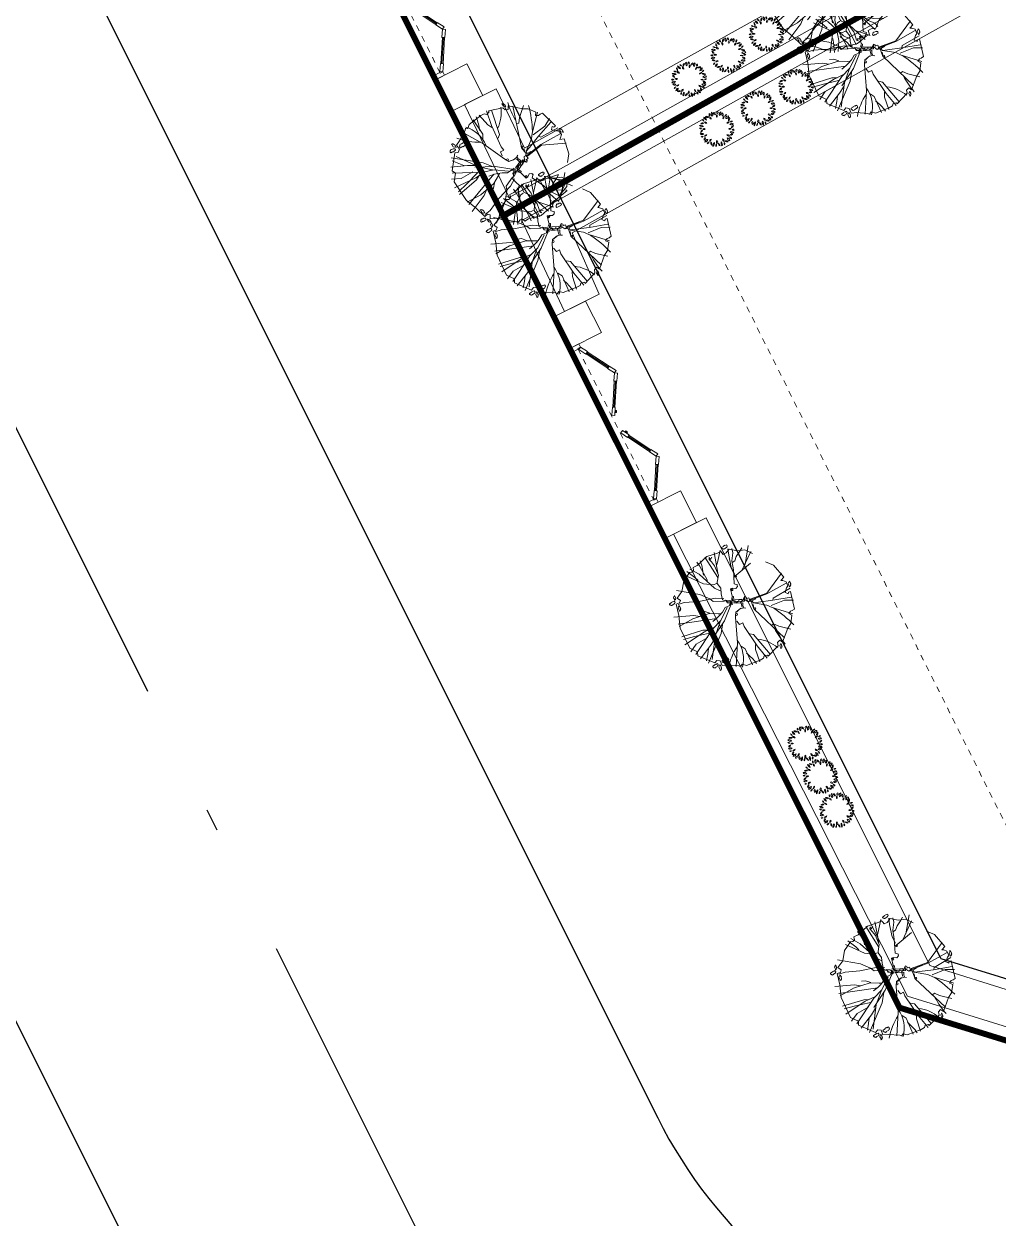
# Model space of a CAD drawing. Header units: millimetres. Extents: x 567980 to 569372, y 2065777 to 2066674.
# Drawn here: x 568931.62 to 568948.14, y 2066306.72 to 2066326.97 of the extents above; entities that cross this region are included whole.
import ezdxf

# ---------------------------------------------------------------- set-up
doc = ezdxf.new("R2010")
doc.units = ezdxf.units.MM
for name, pattern in [('ACAD_ISO10W100', [18.5, 12, -3, 0.5, -3]), ('CENTER', [3, 1.5, -0.5, 0.5, -0.5]), ('DASHDOT2', [0.5, 0.25, -0.125, 0, -0.125])]:
    doc.linetypes.add(name, pattern=pattern)
for name, color, linetype, lineweight in [('A-TUONG', 255, 'Continuous', 35), ('boDnv', 54, 'Continuous', 25), ('E- RANH GIOI', 1, 'CENTER', 13), ('i_Cay', 114, 'Continuous', 13), ('LD-CUA', 146, 'Continuous', 13), ('LD-THAY', 9, 'Continuous', 13)]:
    doc.layers.add(name, color=color, linetype=linetype, lineweight=lineweight)
for name, color, linetype in [('ChiaLo', 128, 'CENTER'), ('datOBt', 42, 'Continuous'), ('LogDg', 7, 'Continuous'), ('loKBT', 42, 'Continuous'), ('TimDg', 222, 'Continuous'), ('ViaHeS', 32, 'Continuous')]:
    doc.layers.add(name, color=color, linetype=linetype)
doc.styles.add('rms', font='romans.shx', dxfattribs={"width": 0.7, "bigfont": 'vns.shx'})
doc.linetypes.add('ADL', pattern='A,0.125,-0.15,["++",rms,S=0.5,R=0,X=0,Y=-0.2245],-1.35,1.125', length=2.75)

# ---------------------------------------------------------------- blocks, each defined once
blk = doc.blocks.new('NEN')
at = {"layer": 'boDnv', "color": 10, "linetype": 'ADL', "ltscale": 0.25}
blk.add_lwpolyline([(236.622, -34.449), (249.689, -60.576), (255.475, -62.36), (412.421, 25.215), (414.146, 31.236), (400.061, 56.783), (394.08, 58.497), (238.515, -28.308)], close=True, dxfattribs=at)
at = {"layer": 'ChiaLo', "ltscale": 5}
blk.add_lwpolyline([(407.979, 44.494), (242.267, -47.972)], dxfattribs=at)
at = {"layer": 'datOBt'}
blk.add_lwpolyline([(235.548, -34.538), (248.986, -61.406), (255.589, -63.441), (413.268, 24.543), (415.221, 31.358), (400.736, 57.63), (393.956, 59.573), (237.678, -27.63)], close=True, dxfattribs=at)
at = {"layer": 'LogDg'}
blk.add_lwpolyline([(231.455, -36.414), (244.888, -63.273, 0.427514), (255.942, -66.68), (417.372, 23.397, 0.412716), (420.48, 34.246), (405.996, 60.518, 0.415712), (395.092, 63.642), (234.712, -25.849, 0.401037)], format="xyb", close=True, dxfattribs=at)
blk.add_lwpolyline([(191.761, -50.531), (96.917, -106.112, 0.395833), (93.785, -116.606), (107.231, -143.491, 0.432836), (118.409, -146.827), (234.309, -78.995, 0.395833), (237.441, -68.502), (223.995, -41.617, 0.432836), (212.817, -38.281), (191.761, -50.531)], format="xyb", dxfattribs=at)
at = {"layer": 'loKBT'}
for points in [[(259.304, -38.466), (249.558, -21.001), (237.678, -27.63), (235.548, -34.538), (242.267, -47.972)], [(259.304, -38.466), (242.267, -47.972), (248.986, -61.406), (255.589, -63.441), (269.049, -55.931)]]:
    blk.add_lwpolyline(points, close=True, dxfattribs=at)
at = {"layer": 'TimDg', "linetype": 'ACAD_ISO10W100', "ltscale": 0.75}
blk.add_lwpolyline([(335.549, -254.599), (124.099, 168.176)], dxfattribs=at)
at = {"layer": 'ViaHeS'}
blk.add_lwpolyline([(235.548, -34.538), (248.986, -61.406), (255.589, -63.441), (413.268, 24.543), (415.221, 31.358), (400.736, 57.63), (393.956, 59.573), (237.678, -27.63)], close=True, dxfattribs=at)
blk = doc.blocks.new('BT-01')
at = {"layer": 'E- RANH GIOI', "ltscale": 0.05}
blk.add_line((8003672, 959812), (7814006, 959900), dxfattribs=at)
at = {"layer": 'E- RANH GIOI', "ltscale": 0.05, "const_width": 100}
blk.add_lwpolyline([(7814691, 974897), (7819917, 979887), (7998786, 979804), (8003756, 974804), (8003589, 944820), (7998563, 939825), (7818090, 939908), (7813321, 944903), (7814691, 974897)], dxfattribs=at)
at = {"layer": 'E- RANH GIOI', "color": 5, "ltscale": 0.05, "true_color": 0x0000fa}
blk.add_lwpolyline([(7817633, 973558), (7821118, 976886), (7997538, 976805), (8000749, 973574), (8000596, 946075), (7997327, 942825), (7819374, 942907), (7816376, 946047)], close=True, dxfattribs=at)
at = {"layer": 'loKBT'}
for points in [[(7833505, 959891), (7833514, 979880), (7819917, 979887), (7814691, 974897), (7814006, 959900)], [(7833505, 959891), (7814006, 959900), (7813321, 944903), (7818090, 939908), (7833496, 939901)]]:
    blk.add_lwpolyline(points, close=True, dxfattribs=at)
blk = doc.blocks.new('cd2400')
for p, q in [((433, 355), (125, 178)), ((643, 355), (951, 178)), ((1697, 355), (1389, 178)), ((1907, 355), (2215, 178))]:
    blk.add_line(p, q)
at = {"color": 251, "linetype": 'DASHDOT2'}
blk.add_line((2320, 100), (20, 100), dxfattribs=at)
at = {"color": 9}
for points in [[(440, 342), (133, 165), (118, 191), (425, 368)], [(636, 342), (943, 165), (958, 191), (651, 368)], [(1704, 342), (1397, 165), (1382, 191), (1689, 368)], [(1900, 342), (2207, 165), (2222, 191), (1915, 368)]]:
    blk.add_lwpolyline(points, close=True, dxfattribs=at)
for points in [[(538, 393), (443, 338), (423, 372), (518, 428)], [(538, 393), (633, 338), (653, 372), (558, 428)], [(1802, 393), (1707, 338), (1687, 372), (1782, 428)], [(1802, 393), (1897, 338), (1917, 372), (1822, 428)], [(40, 105), (135, 160), (115, 195), (20, 140)], [(1036, 105), (941, 160), (961, 195), (1056, 140)], [(1024, 166), (999, 181), (1006, 193), (1032, 179)], [(1304, 105), (1399, 160), (1379, 195), (1284, 140)], [(1316, 166), (1341, 181), (1334, 193), (1308, 179)], [(2300, 105), (2205, 160), (2225, 195), (2320, 140)], [(-30, 0), (-30, 140), (20, 140), (20, 100), (30, 100), (30, 0)], [(2370, 0), (2370, 140), (2320, 140), (2320, 100), (2310, 100), (2310, 0)]]:
    blk.add_lwpolyline(points, close=True)
blk = doc.blocks.new('mb-cay34')
for p, q in [((-472, 722), (-472, 746)), ((-472, 746), (-468, 746)), ((-468, 722), (-472, 722)), ((-456, 783), (-468, 775)), ((-468, 746), (-468, 775)), ((-468, 698), (-468, 722)), ((-456, 783), (-452, 779)), ((-452, 779), (-448, 779)), ((-448, 779), (-448, 775)), ((-448, 775), (-444, 775)), ((-444, 775), (-440, 771)), ((-440, 771), (-436, 771)), ((-436, 710), (-440, 702)), ((-436, 771), (-436, 767)), ((-436, 767), (-432, 762)), ((-432, 718), (-436, 710)), ((-432, 762), (-428, 762)), ((-428, 746), (-432, 742)), ((-432, 742), (-432, 718)), ((-428, 762), (-428, 746)), ((-414, 692), (-247, 741)), ((-141, 547), (-262, 817)), ((-247, 741), (-76, 813)), ((68, 270), (-144, 813)), ((-106, 585), (-103, 817)), ((-76, 813), (254, 836)), ((118, 536), (49, 859)), ((137, 688), (95, 855)), ((148, 528), (175, 874)), ((171, 395), (380, 802)), ((247, 722), (308, 851)), ((247, 524), (247, 722)), ((254, 836), (357, 760)), ((357, 760), (410, 787)), ((372, 547), (467, 775)), ((410, 787), (627, 620)), ((460, 646), (539, 711)), ((-368, 319), (-589, 589)), ((-536, 656), (-536, 652)), ((-528, 656), (-536, 656)), ((-504, 652), (-536, 652)), ((-536, 528), (-486, 639)), ((-516, 680), (-528, 668)), ((-528, 668), (-528, 656)), ((-483, 680), (-516, 680)), ((-504, 656), (-504, 652)), ((-492, 656), (-504, 656)), ((-487, 660), (-492, 660)), ((-492, 660), (-492, 656)), ((-483, 664), (-487, 664)), ((-487, 664), (-487, 660)), ((-486, 639), (-433, 612)), ((-475, 672), (-483, 664)), ((-479, 684), (-475, 684)), ((-475, 684), (-475, 672)), ((-460, 698), (-468, 698)), ((-460, 693), (-460, 698)), ((-448, 693), (-460, 693)), ((-448, 698), (-448, 693)), ((-440, 698), (-448, 698)), ((-440, 702), (-440, 698)), ((-433, 612), (-406, 642)), ((-406, 642), (-414, 692)), ((-376, 578), (-395, 673)), ((-285, 380), (-376, 578)), ((-373, 669), (-373, 664)), ((-364, 669), (-373, 669)), ((-335, 664), (-373, 664)), ((-349, 698), (-364, 683)), ((-364, 683), (-364, 669)), ((-310, 698), (-349, 698)), ((-335, 669), (-335, 664)), ((-320, 669), (-335, 669)), ((-320, 673), (-320, 669)), ((-315, 673), (-320, 673)), ((-315, 678), (-315, 673)), ((-310, 678), (-315, 678)), ((-300, 688), (-310, 678)), ((-305, 703), (-300, 703)), ((-300, 703), (-300, 688)), ((-84, 475), (-141, 547)), ((-53, 334), (-106, 585)), ((156, 467), (118, 536)), ((201, 471), (137, 688)), ((270, 410), (566, 627)), ((292, 323), (585, 703)), ((315, 445), (372, 547)), ((395, 597), (460, 646)), ((627, 620), (608, 574)), ((608, 574), (638, 532)), ((638, 532), (714, 544)), ((650, 616), (650, 640)), ((650, 640), (654, 640)), ((654, 616), (650, 616)), ((666, 677), (654, 669)), ((654, 640), (654, 669)), ((654, 591), (654, 616)), ((662, 591), (654, 591)), ((662, 587), (662, 591)), ((674, 587), (662, 587)), ((666, 677), (670, 673)), ((670, 673), (674, 673)), ((674, 673), (674, 669)), ((674, 669), (678, 669)), ((682, 591), (674, 591)), ((674, 591), (674, 587)), ((678, 669), (682, 665)), ((682, 665), (686, 665)), ((686, 604), (682, 596)), ((682, 596), (682, 591)), ((686, 665), (686, 660)), ((686, 660), (690, 656)), ((690, 612), (686, 604)), ((698, 568), (689, 568)), ((689, 568), (689, 563)), ((728, 563), (689, 563)), ((690, 656), (694, 656)), ((694, 640), (690, 636)), ((690, 636), (690, 612)), ((694, 656), (694, 640)), ((713, 597), (698, 582)), ((698, 582), (698, 568)), ((752, 597), (713, 597)), ((714, 544), (744, 471)), ((742, 568), (728, 568)), ((728, 568), (728, 563)), ((747, 572), (742, 572)), ((742, 572), (742, 568)), ((752, 577), (747, 577)), ((747, 577), (747, 572)), ((762, 587), (752, 577)), ((757, 602), (762, 602)), ((762, 602), (762, 587)), ((-729, 289), (-657, 429)), ((-479, 190), (-729, 376)), ((-657, 429), (-536, 528)), ((-209, 141), (-285, 380)), ((-114, 376), (-137, 433)), ((-53, 323), (-114, 376)), ((122, 232), (171, 395)), ((133, 251), (270, 410)), ((160, 372), (148, 528)), ((152, 190), (292, 464)), ((528, 179), (828, 369)), ((645, 444), (645, 473)), ((645, 473), (650, 473)), ((650, 444), (645, 444)), ((664, 517), (650, 507)), ((650, 473), (650, 507)), ((650, 415), (650, 444)), ((660, 415), (650, 415)), ((660, 410), (660, 415)), ((674, 410), (660, 410)), ((664, 517), (669, 512)), ((669, 512), (674, 512)), ((674, 512), (674, 507)), ((674, 507), (679, 507)), ((684, 415), (674, 415)), ((674, 415), (674, 410)), ((679, 507), (684, 503)), ((684, 503), (689, 503)), ((689, 430), (684, 420)), ((684, 420), (684, 415)), ((689, 503), (689, 498)), ((689, 498), (694, 493)), ((694, 439), (689, 430)), ((694, 493), (698, 493)), ((698, 473), (694, 468)), ((694, 468), (694, 439)), ((698, 493), (698, 473)), ((744, 471), (839, 327)), ((-634, 179), (-771, 262)), ((-767, 209), (-725, 224)), ((-763, 141), (-767, 209)), ((-623, 258), (-760, 319)), ((-714, 258), (-729, 289)), ((-725, 224), (-714, 258)), ((-342, 80), (-634, 179)), ((-562, 239), (-623, 258)), ((-395, 68), (-479, 190)), ((-239, 220), (-368, 319)), ((-179, 194), (-239, 220)), ((-106, 46), (-179, 194)), ((15, 217), (-53, 334)), ((0, 57), (122, 232)), ((0, 0), (152, 190)), ((34, 182), (15, 217)), ((23, 152), (46, 213)), ((46, 213), (61, 262)), ((61, 262), (76, 346)), ((167, 224), (292, 323)), ((182, 19), (528, 179)), ((839, 327), (870, 304)), ((858, 308), (843, 274)), ((843, 274), (889, 228)), ((889, 228), (919, 11)), ((-809, -46), (-763, 141)), ((-744, 114), (-809, 122)), ((-729, 80), (-801, 68)), ((-494, 114), (-744, 114)), ((-589, 129), (-729, 80)), ((-403, 0), (-486, -65)), ((-384, 11), (-403, 0)), ((-391, 23), (-395, 68)), ((-300, 0), (-384, 11)), ((-266, 27), (-342, 80)), ((-224, 34), (-300, 0)), ((-137, 61), (-224, 34)), ((-141, 34), (-209, 141)), ((-72, 4), (-137, 61)), ((-110, 23), (-61, 19)), ((-42, -72), (-110, 23)), ((-57, -38), (-72, 4)), ((-61, 19), (-38, -15)), ((-42, -49), (-19, 8)), ((-19, 8), (-19, -42)), ((-15, 84), (23, 152)), ((-4, -38), (-15, 84)), ((122, -19), (182, 19)), ((243, 30), (308, 19)), ((308, 19), (308, -34)), ((600, 156), (665, 122)), ((665, 122), (923, 144)), ((748, -8), (938, 30)), ((919, 11), (919, -46)), ((-456, -38), (-817, -19)), ((-775, -209), (-809, -46)), ((-513, -72), (-809, -171)), ((-669, -156), (-794, -266)), ((-756, -57), (-779, -72)), ((-779, -72), (-744, -72)), ((-744, -72), (-763, -110)), ((-706, -68), (-756, -57)), ((-631, -80), (-706, -68)), ((-623, -110), (-669, -156)), ((-524, -68), (-631, -80)), ((-486, -65), (-524, -68)), ((-114, -91), (-220, -122)), ((-220, -122), (-213, -152)), ((-213, -152), (-186, -194)), ((-99, -106), (-114, -91)), ((-104, -87), (-76, -56)), ((-55, -66), (-104, -87)), ((-8, -65), (-99, -106)), ((-38, -15), (-57, -38)), ((-50, -64), (-23, -102)), ((-48, -97), (20, -227)), ((-19, -42), (-27, -53)), ((-23, -84), (42, -213)), ((-23, -102), (3, -87)), ((3, -140), (-19, -152)), ((-19, -152), (-4, -190)), ((-7, -61), (50, -182)), ((3, -87), (3, -140)), ((30, -152), (15, -201)), ((46, -152), (103, -137)), ((50, -182), (88, -160)), ((88, -160), (125, -156)), ((106, -114), (122, -19)), ((110, -91), (125, -34)), ((118, -152), (110, -91)), ((125, -156), (141, -179)), ((308, -34), (368, -23)), ((368, -23), (714, -53)), ((501, -46), (539, -91)), ((539, -91), (915, -163)), ((684, -42), (748, -8)), ((714, -53), (942, -95)), ((927, -122), (862, -327)), ((919, -46), (893, -72)), ((893, -72), (908, -122)), ((908, -122), (927, -122)), ((-824, -339), (-820, -339)), ((-824, -363), (-824, -339)), ((-807, -302), (-820, -310)), ((-820, -339), (-820, -310)), ((-807, -302), (-803, -306)), ((-803, -306), (-799, -306)), ((-799, -306), (-799, -310)), ((-799, -310), (-795, -310)), ((-795, -310), (-791, -314)), ((-791, -314), (-787, -314)), ((-787, -314), (-787, -318)), ((-787, -318), (-783, -323)), ((-783, -323), (-779, -323)), ((-779, -339), (-783, -343)), ((-783, -343), (-783, -367)), ((-779, -323), (-779, -339)), ((-775, -266), (-775, -209)), ((-748, -270), (-775, -266)), ((-669, -342), (-756, -376)), ((-718, -277), (-748, -270)), ((-741, -391), (-714, -327)), ((-714, -327), (-718, -277)), ((-490, -285), (-669, -342)), ((-574, -342), (-669, -414)), ((-444, -296), (-574, -342)), ((-551, -334), (-551, -380)), ((-384, -281), (-490, -285)), ((-258, -205), (-444, -296)), ((-349, -258), (-406, -566)), ((-220, -243), (-258, -205)), ((-213, -232), (-220, -243)), ((-198, -228), (-213, -232)), ((-186, -194), (-198, -228)), ((3, -216), (-19, -247)), ((-19, -247), (0, -262)), ((42, -213), (-15, -243)), ((-4, -190), (34, -190)), ((0, -262), (22, -262)), ((34, -190), (3, -216)), ((19, -247), (27, -293)), ((27, -232), (76, -255)), ((27, -293), (91, -281)), ((91, -281), (57, -304)), ((57, -304), (99, -559)), ((76, -255), (72, -312)), ((72, -293), (110, -555)), ((72, -312), (84, -391)), ((87, -300), (137, -293)), ((91, -312), (129, -315)), ((91, -376), (91, -312)), ((129, -315), (254, -475)), ((129, -319), (156, -388)), ((137, -293), (209, -281)), ((148, -304), (213, -281)), ((213, -281), (809, -467)), ((817, -342), (801, -388)), ((862, -327), (817, -342)), ((877, -347), (865, -359)), ((910, -347), (877, -347)), ((914, -343), (918, -343)), ((918, -343), (918, -355)), ((-820, -363), (-824, -363)), ((-820, -387), (-820, -363)), ((-811, -387), (-820, -387)), ((-811, -391), (-811, -387)), ((-799, -391), (-811, -391)), ((-799, -387), (-799, -391)), ((-791, -387), (-799, -387)), ((-787, -375), (-791, -383)), ((-791, -383), (-791, -387)), ((-783, -367), (-787, -375)), ((-661, -486), (-741, -391)), ((-669, -414), (-733, -433)), ((-638, -513), (-669, -563)), ((-619, -589), (-661, -486)), ((-429, -486), (-653, -665)), ((-596, -429), (-638, -513)), ((-551, -380), (-596, -429)), ((-376, -403), (-558, -654)), ((84, -391), (95, -483)), ((156, -388), (235, -585)), ((254, -475), (323, -524)), ((292, -528), (319, -737)), ((323, -524), (555, -749)), ((555, -388), (547, -426)), ((547, -426), (615, -475)), ((615, -475), (741, -612)), ((847, -410), (703, -578)), ((801, -388), (847, -410)), ((857, -371), (857, -376)), ((865, -371), (857, -371)), ((889, -376), (857, -376)), ((865, -359), (865, -371)), ((889, -371), (889, -376)), ((901, -371), (889, -371)), ((901, -367), (901, -371)), ((906, -367), (901, -367)), ((906, -363), (906, -367)), ((910, -363), (906, -363)), ((918, -355), (910, -363)), ((-517, -661), (-619, -589)), ((99, -559), (-53, -893)), ((110, -555), (110, -886)), ((209, -608), (205, -897)), ((235, -589), (209, -608)), ((235, -585), (327, -848)), ((524, -696), (505, -734)), ((566, -726), (524, -696)), ((665, -650), (566, -726)), ((703, -578), (665, -650)), ((-213, -851), (-315, -772)), ((15, -897), (-213, -851)), ((38, -836), (15, -897)), ((53, -859), (38, -836)), ((91, -893), (53, -859)), ((160, -886), (91, -893)), ((175, -855), (160, -886)), ((224, -802), (175, -855)), ((247, -821), (224, -802)), ((243, -848), (262, -832)), ((247, -878), (243, -848)), ((505, -802), (247, -878)), ((262, -832), (247, -821)), ((319, -737), (384, -855)), ((505, -734), (509, -764)), ((509, -764), (505, -802)), ((119, -934), (109, -934)), ((109, -934), (109, -939)), ((148, -939), (109, -939)), ((133, -905), (119, -919)), ((119, -919), (119, -934)), ((172, -905), (133, -905)), ((162, -934), (148, -934)), ((148, -934), (148, -939)), ((167, -929), (162, -929)), ((162, -929), (162, -934)), ((172, -924), (167, -924)), ((167, -924), (167, -929)), ((182, -914), (172, -924)), ((177, -900), (182, -900)), ((182, -900), (182, -914))]:
    blk.add_line(p, q)
for centre, radius in [((154, -13), 15.3), ((-195, -136), 11.7), ((-343, -280), 11.7), ((217, -295), 11.7)]:
    blk.add_circle(centre, radius)
for centre, radius, start, end in [((1371, -208), 898, 129.3545, 152.6092), ((554, 627), 468, 262.5537, 314.3375), ((1052, 958), 883, 248.5622, 262.3516), ((1081, 207), 551, 215.15, 249.1841), ((648, -1520), 1117, 77.3352, 91.8505), ((1165, 1074), 1813, 242.8644, 255.3539)]:
    blk.add_arc(centre, radius, start, end)
blk = doc.blocks.new('mb-cay40')
at = {"color": 0, "linetype": 'ByBlock'}
for centre, radius, start, end in [((-654, 503), 44.2, 163.4933, 274.4697), ((-693, 471), 44.2, 343.4933, 94.4697), ((-542, 597), 98.1, 183.3189, 263.1904), ((-651, 494), 98.1, 3.3189, 83.1904), ((-620, 357), 75.8, 22.5723, 98.3335), ((-561, 461), 75.8, 202.5723, 278.3335), ((-554, 556), 69.9, 25.4537, 116.6852), ((-522, 648), 69.9, 205.4537, 296.6852), ((-427, 694), 54.1, 146.8151, 244.0193), ((-496, 675), 54.1, 326.8151, 64.0193), ((-390, 597), 66.9, 168.8066, 257.6391), ((-470, 545), 66.9, 348.8066, 77.6391), ((-300, 710), 100, 149.4737, 231.7586), ((-448, 683), 100, 329.4737, 51.7586), ((-231, 779), 98.1, 192.306, 259.6849), ((-344, 662), 98.1, 12.306, 79.6849), ((-148, 638), 79.7, 145.5248, 220.8327), ((-273, 631), 79.7, 325.5248, 40.8327), ((-136, 737), 62.9, 125.4093, 202.7101), ((-231, 764), 62.9, 305.4093, 22.7101), ((16, 684), 137, 133.8117, 194.3077), ((-211, 749), 137, 313.8117, 14.3077), ((113, 711), 137, 163.4642, 212.7906), ((49, 562), 68.8, 103.8914, 198.9039), ((-134, 676), 137, 343.4642, 32.7906), ((-33, 607), 68.8, 283.8914, 18.9039), ((138, 616), 80.6, 104.1004, 168.465), ((40, 710), 80.6, 284.1004, 348.465), ((230, 506), 141, 100.3005, 160.4476), ((72, 692), 141, 280.3005, 340.4476), ((213, 369), 79.6, 86.0282, 161.3698), ((143, 474), 79.6, 266.0282, 341.3698), ((260, 521), 76.9, 122.5817, 207.18), ((150, 551), 76.9, 302.5817, 27.18), ((300, 426), 53.5, 59.9815, 155.6676), ((278, 494), 53.5, 239.9815, 335.6676), ((-767, 152), 75.6, 44.2576, 108.5927), ((-736, 277), 75.6, 224.2576, 288.5927), ((-743, 226), 96, 30.9482, 110.5784), ((-695, 365), 96, 210.9482, 290.5784), ((-787, 176), 111, 280.8762, 345.4479), ((-659, 40), 111, 100.8762, 165.4479), ((-690, -39), 87.4, 54.9745, 151.3792), ((-716, 74), 87.4, 234.9745, 331.3792), ((-680, 301), 102, 69.7201, 135.6489), ((-718, 468), 102, 249.7201, 315.6489), ((-638, 119), 83.9, 60.5095, 129.292), ((-649, 257), 83.9, 240.5095, 309.292), ((159, -75), 77.3, 28.8072, 103.9199), ((208, 37), 77.3, 208.8072, 283.9199), ((243, 141), 78, 58.8748, 131.2135), ((232, 267), 78, 238.8748, 311.2135), ((320, 284), 110, 64.7353, 140.5781), ((282, 453), 110, 244.7353, 320.5781), ((314, -59), 90.4, 71.3712, 141.7535), ((272, 83), 90.4, 251.3712, 321.7535), ((293, 25), 97.6, 29.1952, 106.7189), ((350, 166), 97.6, 209.1952, 286.7189), ((359, 242), 79.1, 90.2529, 173.5221), ((280, 330), 79.1, 270.2529, 353.5221), ((344, 142), 53.6, 28.1981, 112.1918), ((371, 217), 53.6, 208.1981, 292.1918), ((-675, -123), 70, 71.8192, 140.0818), ((-707, -12), 70, 251.8192, 320.0818), ((-557, -163), 78, 113.4753, 203.456), ((-660, -123), 78, 293.4753, 23.456), ((-617, 21), 75, 267.1724, 337.2365), ((-551, -83), 75, 87.1724, 157.2365), ((-605, -147), 107, 271.6328, 352.0268), ((-496, -269), 107, 91.6328, 172.0268), ((-473, -294), 49.3, 76.5419, 193.4774), ((-509, -257), 49.3, 256.5419, 13.4774), ((-342, -221), 95.9, 122.8873, 186.7253), ((-489, -152), 95.9, 302.8873, 6.7253), ((-314, -281), 91.1, 159.117, 230.3606), ((-457, -318), 91.1, 339.117, 50.3606), ((-220, -348), 109, 122.117, 201.7275), ((-379, -297), 109, 302.117, 21.7275), ((-170, -364), 62.5, 129.7475, 206.0709), ((-267, -343), 62.5, 309.7475, 26.0709), ((-133, -236), 75.4, 148.7877, 221.5977), ((-253, -247), 75.4, 328.7877, 41.5977), ((-160, -372), 84.6, 5.3196, 80.419), ((-61, -281), 84.6, 185.3196, 260.419), ((100, -278), 148, 165.2071, 218.3217), ((-159, -332), 148, 345.2071, 38.3217), ((-19, -211), 70.3, 353.65, 74.6514), ((70, -151), 70.3, 173.65, 254.6514), ((110, -276), 64.3, 156.7754, 231.288), ((11, -301), 64.3, 336.7754, 51.288), ((113, -290), 96.7, 38.6962, 106.2415), ((162, -137), 96.7, 218.6962, 286.2415), ((133, -213), 116, 6.5487, 76.8911), ((275, -87), 116, 186.5487, 256.8911), ((243, -118), 50.7, 359.2557, 87.6287), ((296, -68), 50.7, 179.2557, 267.6287)]:
    blk.add_arc(centre, radius, start, end, dxfattribs=at)

msp = doc.modelspace()

# ---------------------------------------------------------------- block references
at = {"layer": 'boDnv'}
msp.add_blockref('NEN', (568697.481, 2066371.697), dxfattribs=at)

# ---------------------------------------------------------------- next in the draw order: linework, layer by layer
at = {"layer": 'A-TUONG', "elevation": 0}
for points in [[(568956.779, 2066333.219), (568939.751, 2066323.717), (568933.035, 2066337.143), (568935.163, 2066344.048), (568947.037, 2066350.675), (568956.779, 2066333.219)], [(568956.779, 2066333.219), (568939.751, 2066323.717), (568933.035, 2066337.143), (568935.163, 2066344.048), (568947.037, 2066350.675), (568956.779, 2066333.219)], [(568956.773, 2066333.229), (568939.755, 2066323.71), (568946.468, 2066310.29), (568953.07, 2066308.256), (568966.531, 2066315.782), (568956.773, 2066333.229)], [(568956.773, 2066333.229), (568939.755, 2066323.71), (568946.468, 2066310.29), (568953.07, 2066308.256), (568966.531, 2066315.782), (568956.773, 2066333.229)]]:
    msp.add_lwpolyline(points, dxfattribs=at)
at = {"layer": 'ChiaLo', "ltscale": 5, "elevation": 0}
msp.add_lwpolyline([(569106.134, 2066416.569), (568939.641, 2066323.655)], dxfattribs=at)
msp.add_lwpolyline([(569106.134, 2066416.569), (568939.641, 2066323.655)], dxfattribs=at)
msp.add_lwpolyline([(569106.134, 2066416.569), (568939.641, 2066323.655)], dxfattribs=at)
at = {"layer": 'E- RANH GIOI', "ltscale": 0.05, "const_width": 0.0999, "elevation": 0}
for points in [[(568939.751, 2066323.717), (568956.779, 2066333.219), (568947.037, 2066350.675), (568935.163, 2066344.048), (568933.035, 2066337.143)], [(568939.751, 2066323.717), (568956.779, 2066333.219), (568947.037, 2066350.675), (568935.163, 2066344.048), (568933.035, 2066337.143)], [(568939.755, 2066323.71), (568956.773, 2066333.229), (568966.531, 2066315.782), (568953.07, 2066308.256), (568946.468, 2066310.29)], [(568939.755, 2066323.71), (568956.773, 2066333.229), (568966.531, 2066315.782), (568953.07, 2066308.256), (568946.468, 2066310.29)]]:
    msp.add_lwpolyline(points, close=True, dxfattribs=at)
at = {"layer": 'LD-THAY'}
for p, q in [((568955.664, 2066333.536, 0), (568940.114, 2066324.858, 0)), ((568940.114, 2066324.858, 0), (568955.664, 2066333.536, 0)), ((568955.664, 2066333.536, 0), (568940.114, 2066324.858, 0)), ((568940.114, 2066324.858, 0), (568955.664, 2066333.536, 0)), ((568956.458, 2066332.113, 0), (568940.917, 2066323.421, 0)), ((568956.458, 2066332.113, 0), (568940.917, 2066323.421, 0)), ((568939.097, 2066325.596, 0), (568939.633, 2066325.865, 0)), ((568939.097, 2066325.596, 0), (568939.633, 2066325.865, 0)), ((568939.633, 2066325.865, 0), (568940.114, 2066324.858, 0)), ((568939.633, 2066325.865, 0), (568940.114, 2066324.858, 0)), ((568940.917, 2066323.421, 0), (568941.378, 2066322.384, 0)), ((568940.917, 2066323.421, 0), (568941.378, 2066322.384, 0)), ((568940.792, 2066322.091, 0), (568941.378, 2066322.384, 0)), ((568940.792, 2066322.091, 0), (568941.378, 2066322.384, 0)), ((568942.638, 2066318.316, 0), (568943.189, 2066318.594, 0)), ((568942.638, 2066318.316, 0), (568943.189, 2066318.594, 0)), ((568943.189, 2066318.594, 0), (568946.981, 2066311.007, 0)), ((568943.189, 2066318.594, 0), (568946.981, 2066311.007, 0)), ((568946.981, 2066311.007, 0), (568952.953, 2066309.13, 0)), ((568946.981, 2066311.007, 0), (568952.953, 2066309.13, 0))]:
    msp.add_line(p, q, dxfattribs=at)
at = {"layer": 'LD-THAY', "elevation": 0}
for points in [[(568956.779, 2066333.219), (568939.751, 2066323.717), (568933.035, 2066337.143), (568935.163, 2066344.048), (568947.037, 2066350.675), (568956.779, 2066333.219)], [(568956.779, 2066333.219), (568939.751, 2066323.717), (568933.035, 2066337.143), (568935.163, 2066344.048), (568947.037, 2066350.675), (568956.779, 2066333.219)], [(568945.691, 2066348.985), (568945.398, 2066349.509), (568946.952, 2066350.376), (568956.479, 2066333.304), (568939.849, 2066324.023), (568939.097, 2066325.596)], [(568945.691, 2066348.985), (568945.398, 2066349.509), (568946.952, 2066350.376), (568956.479, 2066333.304), (568939.849, 2066324.023), (568939.097, 2066325.596)], [(568956.773, 2066333.229), (568939.755, 2066323.71), (568946.468, 2066310.29), (568953.07, 2066308.256), (568966.531, 2066315.782), (568956.773, 2066333.229)], [(568956.773, 2066333.229), (568939.755, 2066323.71), (568946.468, 2066310.29), (568953.07, 2066308.256), (568966.531, 2066315.782), (568956.773, 2066333.229)], [(568964.387, 2066315.522), (568964.679, 2066314.999), (568966.232, 2066315.867), (568956.689, 2066332.93), (568940.067, 2066323.633), (568940.792, 2066322.091)], [(568964.387, 2066315.522), (568964.679, 2066314.999), (568966.232, 2066315.867), (568956.689, 2066332.93), (568940.067, 2066323.633), (568940.792, 2066322.091)], [(568942.638, 2066318.316), (568946.606, 2066310.483), (568953.039, 2066308.49), (568961.363, 2066313.144), (568961.07, 2066313.667)], [(568942.638, 2066318.316), (568946.606, 2066310.483), (568953.039, 2066308.49), (568961.363, 2066313.144), (568961.07, 2066313.667)]]:
    msp.add_lwpolyline(points, dxfattribs=at)
for points in [[(568938.868, 2066325.482), (568939.405, 2066325.751), (568939.136, 2066326.287), (568938.6, 2066326.019)], [(568938.868, 2066325.482), (568939.405, 2066325.751), (568939.136, 2066326.287), (568938.6, 2066326.019)], [(568940.879, 2066321.463), (568941.415, 2066321.732), (568941.147, 2066322.268), (568940.61, 2066322)], [(568940.879, 2066321.463), (568941.415, 2066321.732), (568941.147, 2066322.268), (568940.61, 2066322)], [(568942.49, 2066318.243), (568943.026, 2066318.512), (568942.758, 2066319.049), (568942.221, 2066318.78)], [(568942.49, 2066318.243), (568943.026, 2066318.512), (568942.758, 2066319.049), (568942.221, 2066318.78)]]:
    msp.add_lwpolyline(points, close=True, dxfattribs=at)

# ---------------------------------------------------------------- next in the draw order: block references
at = {"layer": 'i_Cay'}
for name, p, xscale, yscale, zscale, rotation in [('mb-cay34', (568945.263, 2066327.413, 0), 0.001142244004148567, 0.001142244004148567, 0.001142244004148567, 119.1656998412072), ('mb-cay34', (568945.263, 2066327.413, 0), 0.001142244004148567, 0.001142244004148567, 0.001142244004148567, 119.1656998412072), ('mb-cay40', (568944.176, 2066326.657, 0), -0.0004997317518149987, 0.0004997317518149988, 0.0004997317518149989, 29.16569984120725), ('mb-cay40', (568944.176, 2066326.657, 0), -0.0004997317518149987, 0.0004997317518149988, 0.0004997317518149989, 29.16569984120725), ('mb-cay40', (568943.527, 2066326.301, 0), -0.0004997317518149987, 0.0004997317518149988, 0.0004997317518149989, 29.16569984120725), ('mb-cay40', (568943.527, 2066326.301, 0), -0.0004997317518149987, 0.0004997317518149988, 0.0004997317518149989, 29.16569984120725), ('mb-cay40', (568942.862, 2066325.891, 0), -0.0004997317518149987, 0.0004997317518149988, 0.0004997317518149989, 29.16569984120725), ('mb-cay40', (568942.862, 2066325.891, 0), -0.0004997317518149987, 0.0004997317518149988, 0.0004997317518149989, 29.16569984120725), ('mb-cay40', (568944.578, 2066325.936, 0), 0.0004997317518149989, 0.0004997317518149989, 0.0004997317518149989, 209.2186626243499), ('mb-cay40', (568944.578, 2066325.936, 0), 0.0004997317518149989, 0.0004997317518149989, 0.0004997317518149989, 209.2186626243499), ('mb-cay34', (568939.896, 2066324.501, 0), 0.001142244004148567, 0.001142244004148567, 0.001142244004148567, 119.1656998412072), ('mb-cay34', (568939.896, 2066324.501, 0), 0.001142244004148567, 0.001142244004148567, 0.001142244004148567, 119.1656998412072), ('mb-cay40', (568943.935, 2066325.571, 0), 0.0004997317518149989, 0.0004997317518149989, 0.0004997317518149989, 209.2186626243499), ('mb-cay40', (568943.935, 2066325.571, 0), 0.0004997317518149989, 0.0004997317518149989, 0.0004997317518149989, 209.2186626243499), ('mb-cay40', (568943.237, 2066325.219, 0), 0.0004997317518149989, 0.0004997317518149989, 0.0004997317518149989, 209.2186626243499), ('mb-cay40', (568943.237, 2066325.219, 0), 0.0004997317518149989, 0.0004997317518149989, 0.0004997317518149989, 209.2186626243499), ('mb-cay40', (568944.733, 2066314.804, 0), 0.0004997317518149989, 0.0004997317518149989, 0.0004997317518149989, 209.2186626243499), ('mb-cay40', (568944.733, 2066314.804, 0), 0.0004997317518149989, 0.0004997317518149989, 0.0004997317518149989, 209.2186626243499), ('mb-cay40', (568944.992, 2066314.248, 0), 0.0004997317518149989, 0.0004997317518149989, 0.0004997317518149989, 209.2186626243499), ('mb-cay40', (568944.992, 2066314.248, 0), 0.0004997317518149989, 0.0004997317518149989, 0.0004997317518149989, 209.2186626243499), ('mb-cay40', (568945.271, 2066313.673, 0), 0.0004997317518149989, 0.0004997317518149989, 0.0004997317518149989, 209.2186626243499), ('mb-cay40', (568945.271, 2066313.673, 0), 0.0004997317518149989, 0.0004997317518149989, 0.0004997317518149989, 209.2186626243499)]:
    msp.add_blockref(name, p, dxfattribs=dict(at, xscale=xscale, yscale=yscale, zscale=zscale, rotation=rotation))
at = {"layer": 'i_Cay', "extrusion": (0, 0, -1), "xscale": 0.001142244004148569, "yscale": 0.001142244004148569, "zscale": -0.001142244004148568, "rotation": 240.7813373756499}
for p in [(-568945.792, 2066326.466, 0), (-568945.792, 2066326.466, 0), (-568940.499, 2066323.423, 0), (-568940.499, 2066323.423, 0), (-568943.605, 2066317.103, 0), (-568943.605, 2066317.103, 0), (-568946.332, 2066310.842, 0), (-568946.332, 2066310.842, 0)]:
    msp.add_blockref('mb-cay34', p, dxfattribs=at)
at = {"layer": 'LD-CUA', "xscale": 0.001250000000089529, "yscale": 0.001250000000089529, "zscale": 0.001250000000089529, "rotation": 296.576912046815}
msp.add_blockref('cd2400', (568937.274, 2066328.668, 0), dxfattribs=at)
msp.add_blockref('cd2400', (568937.274, 2066328.668, 0), dxfattribs=at)
at = {"layer": 'LD-CUA', "extrusion": (0, 0, -1), "xscale": 0.001250119579037493, "yscale": 0.001250119579037493, "zscale": -0.001250119579037493, "rotation": 63.4248106395286}
msp.add_blockref('cd2400', (-568942.204, 2066318.814, 0), dxfattribs=at)
msp.add_blockref('cd2400', (-568942.204, 2066318.814, 0), dxfattribs=at)
at = {"layer": 'loKBT', "xscale": 0.001000000000001394, "yscale": 0.001000000000001394, "zscale": 0.001000000000001394, "rotation": 29.19218123277868}
msp.add_blockref('BT-01', (562586.395, 2061674.528, 0), dxfattribs=at)
msp.add_blockref('BT-01', (562586.395, 2061674.528, 0), dxfattribs=at)

doc.saveas('drawing.dxf')
